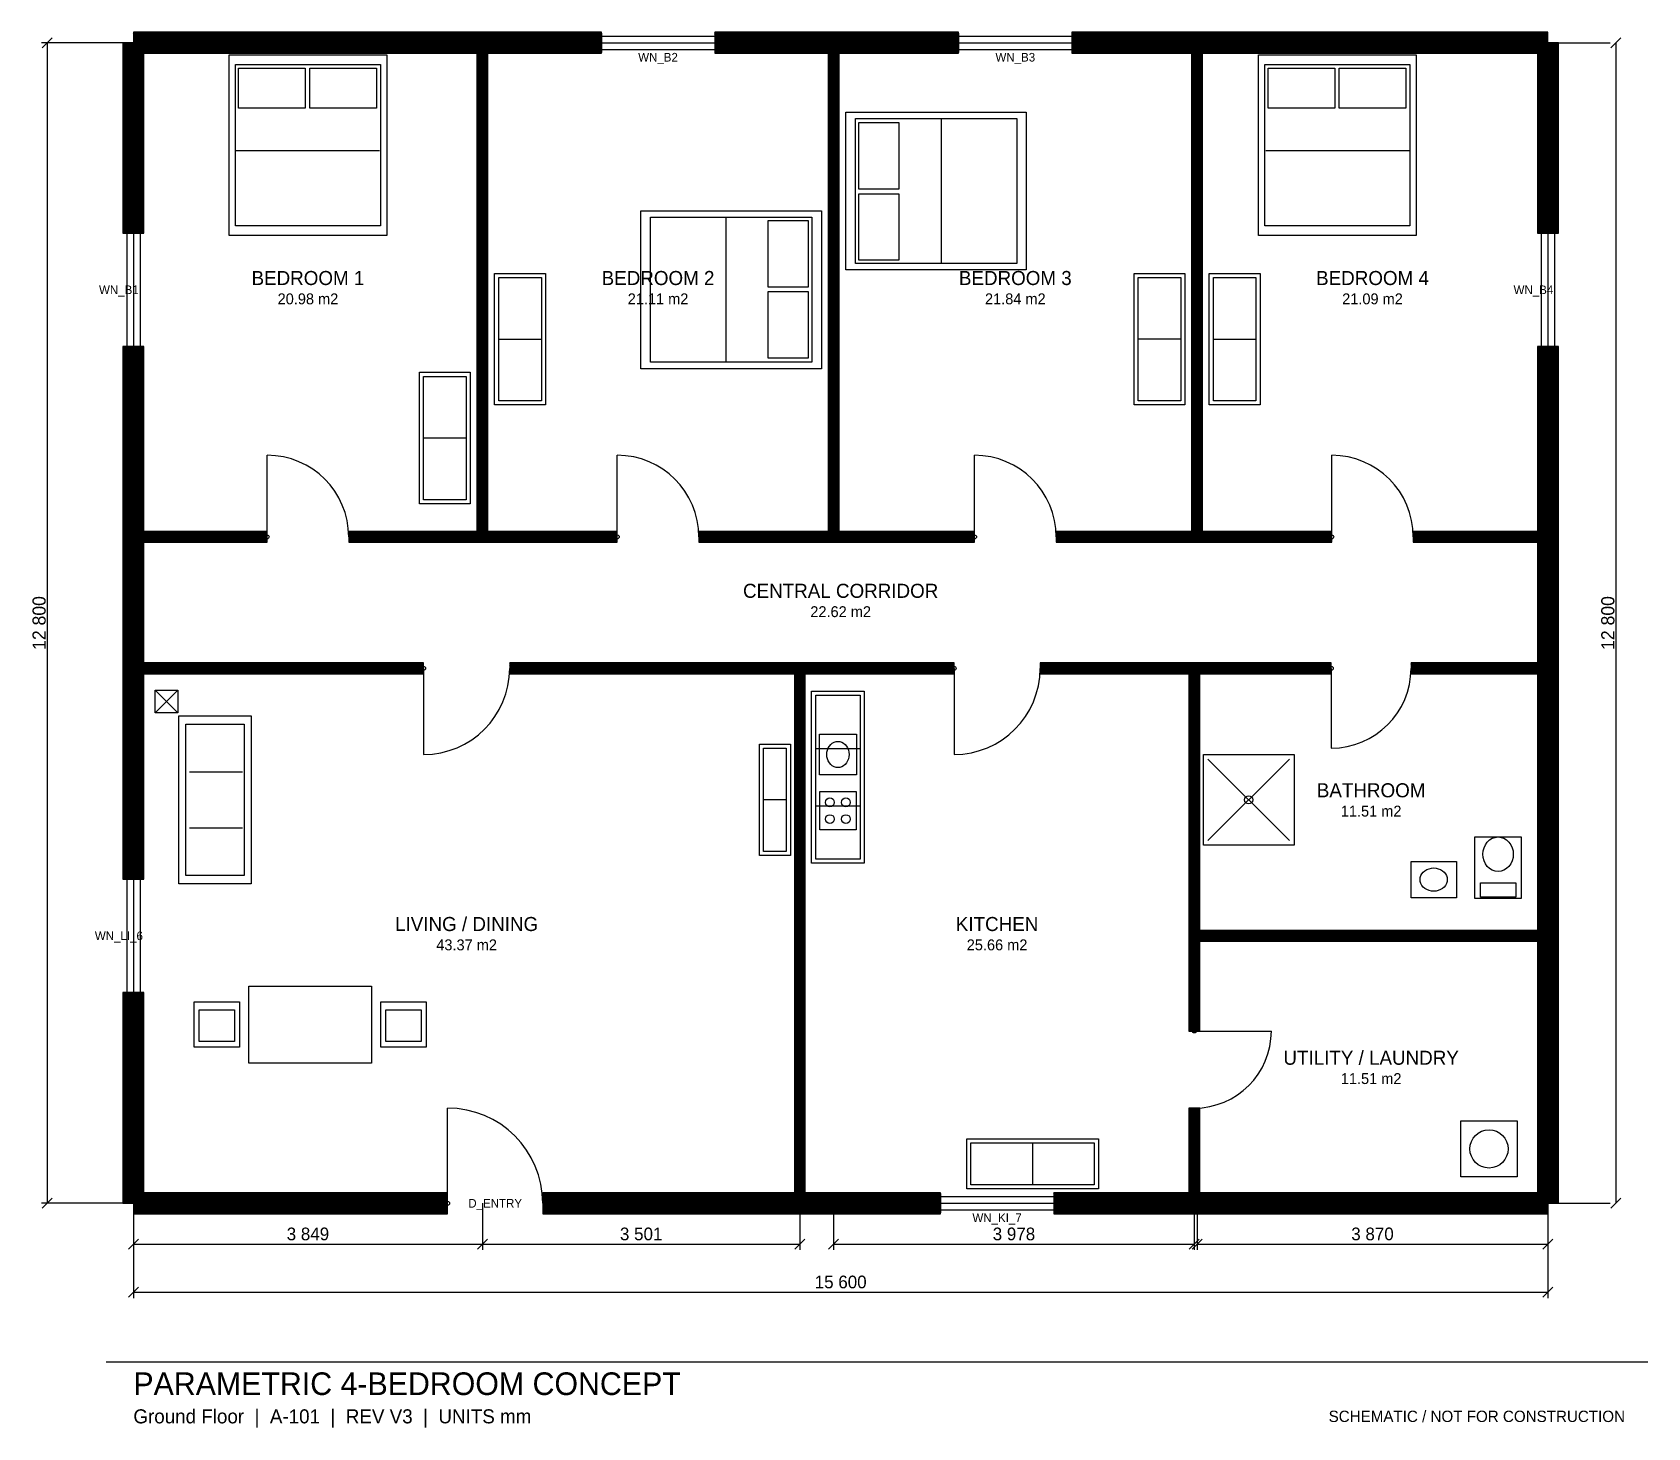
# Model space of a CAD drawing. Header units: millimetres. Extents: x -1115 to 16700, y -15275 to 115.
import ezdxf
from ezdxf.enums import TextEntityAlignment as Align

# ---------------------------------------------------------------- set-up
doc = ezdxf.new("R2010")
doc.units = ezdxf.units.MM
for name, color, linetype in [('A-DIMS', 5, 'Continuous'), ('A-DOOR', 30, 'Continuous'), ('A-FURN', 4, 'Continuous'), ('A-SAN', 6, 'Continuous'), ('A-SHEET', 8, 'Continuous'), ('A-STRUCT', 1, 'Continuous'), ('A-TEXT', 7, 'Continuous'), ('A-WALL-EXT', 7, 'Continuous'), ('A-WALL-HATCH', 9, 'Continuous'), ('A-WALL-INT', 8, 'Continuous'), ('A-WINDOW', 10, 'Continuous')]:
    doc.layers.add(name, color=color, linetype=linetype)

msp = doc.modelspace()

# ---------------------------------------------------------------- hatches: boundary and pattern name
at = {"layer": 'A-WALL-HATCH'}
h = msp.add_hatch(dxfattribs=at)
h.set_pattern_fill('ANSI31', scale=2)
h.paths.add_polyline_path([(-115, -2100), (115, -2100), (115, 0), (-115, 0)])
h = msp.add_hatch(dxfattribs=at)
h.set_pattern_fill('ANSI31', scale=2)
h.paths.add_polyline_path([(3849, -115), (3849, 115), (0, 115), (0, -115)])
h = msp.add_hatch(dxfattribs=at)
h.set_pattern_fill('ANSI31', scale=3)
h.paths.add_polyline_path([(3789, -5450), (3909, -5450), (3909, 0), (3789, 0)])
h = msp.add_hatch(dxfattribs=at)
h.set_pattern_fill('ANSI31', scale=2)
h.paths.add_polyline_path([(5161, -115), (5161, 115), (3849, 115), (3849, -115)])
h = msp.add_hatch(dxfattribs=at)
h.set_pattern_fill('ANSI31', scale=2)
h.paths.add_polyline_path([(7722, -115), (7722, 115), (6411, 115), (6411, -115)])
h = msp.add_hatch(dxfattribs=at)
h.set_pattern_fill('ANSI31', scale=3)
h.paths.add_polyline_path([(7662, -5450), (7782, -5450), (7782, 0), (7662, 0)])
h = msp.add_hatch(dxfattribs=at)
h.set_pattern_fill('ANSI31', scale=2)
h.paths.add_polyline_path([(9101, -115), (9101, 115), (7722, 115), (7722, -115)])
h = msp.add_hatch(dxfattribs=at)
h.set_pattern_fill('ANSI31', scale=2)
h.paths.add_polyline_path([(11730, -115), (11730, 115), (10351, 115), (10351, -115)])
h = msp.add_hatch(dxfattribs=at)
h.set_pattern_fill('ANSI31', scale=3)
h.paths.add_polyline_path([(11670, -5450), (11790, -5450), (11790, 0), (11670, 0)])
h = msp.add_hatch(dxfattribs=at)
h.set_pattern_fill('ANSI31', scale=2)
h.paths.add_polyline_path([(15600, -115), (15600, 115), (11730, 115), (11730, -115)])
h = msp.add_hatch(dxfattribs=at)
h.set_pattern_fill('ANSI31', scale=2)
h.paths.add_polyline_path([(15485, -2100), (15715, -2100), (15715, 0), (15485, 0)])
h = msp.add_hatch(dxfattribs=at)
h.set_pattern_fill('ANSI31', scale=2)
h.paths.add_polyline_path([(-115, -5450), (115, -5450), (115, -3350), (-115, -3350)])
h = msp.add_hatch(dxfattribs=at)
h.set_pattern_fill('ANSI31', scale=2)
h.paths.add_polyline_path([(15485, -5450), (15715, -5450), (15715, -3350), (15485, -3350)])
h = msp.add_hatch(dxfattribs=at)
h.set_pattern_fill('ANSI31', scale=2)
h.paths.add_polyline_path([(-115, -6900), (115, -6900), (115, -5450), (-115, -5450)])
h = msp.add_hatch(dxfattribs=at)
h.set_pattern_fill('ANSI31', scale=3)
h.paths.add_polyline_path([(1475, -5510), (1475, -5390), (0, -5390), (0, -5510)])
h = msp.add_hatch(dxfattribs=at)
h.set_pattern_fill('ANSI31', scale=3)
h.paths.add_polyline_path([(3849, -5510), (3849, -5390), (2375, -5390), (2375, -5510)])
h = msp.add_hatch(dxfattribs=at)
h.set_pattern_fill('ANSI31', scale=3)
h.paths.add_polyline_path([(5336, -5510), (5336, -5390), (3849, -5390), (3849, -5510)])
h = msp.add_hatch(dxfattribs=at)
h.set_pattern_fill('ANSI31', scale=3)
h.paths.add_polyline_path([(7722, -5510), (7722, -5390), (6236, -5390), (6236, -5510)])
h = msp.add_hatch(dxfattribs=at)
h.set_pattern_fill('ANSI31', scale=3)
h.paths.add_polyline_path([(9276, -5510), (9276, -5390), (7722, -5390), (7722, -5510)])
h = msp.add_hatch(dxfattribs=at)
h.set_pattern_fill('ANSI31', scale=3)
h.paths.add_polyline_path([(11730, -5510), (11730, -5390), (10176, -5390), (10176, -5510)])
h = msp.add_hatch(dxfattribs=at)
h.set_pattern_fill('ANSI31', scale=3)
h.paths.add_polyline_path([(13215, -5510), (13215, -5390), (11730, -5390), (11730, -5510)])
h = msp.add_hatch(dxfattribs=at)
h.set_pattern_fill('ANSI31', scale=3)
h.paths.add_polyline_path([(15600, -5510), (15600, -5390), (14115, -5390), (14115, -5510)])
h = msp.add_hatch(dxfattribs=at)
h.set_pattern_fill('ANSI31', scale=2)
h.paths.add_polyline_path([(15485, -6900), (15715, -6900), (15715, -5450), (15485, -5450)])
h = msp.add_hatch(dxfattribs=at)
h.set_pattern_fill('ANSI31', scale=2)
h.paths.add_polyline_path([(-115, -9225), (115, -9225), (115, -6900), (-115, -6900)])
h = msp.add_hatch(dxfattribs=at)
h.set_pattern_fill('ANSI31', scale=3)
h.paths.add_polyline_path([(3200, -6960), (3200, -6840), (0, -6840), (0, -6960)])
h = msp.add_hatch(dxfattribs=at)
h.set_pattern_fill('ANSI31', scale=3)
h.paths.add_polyline_path([(7350, -6960), (7350, -6840), (4150, -6840), (4150, -6960)])
h = msp.add_hatch(dxfattribs=at)
h.set_pattern_fill('ANSI31', scale=3)
h.paths.add_polyline_path([(7290, -12800), (7410, -12800), (7410, -6900), (7290, -6900)])
h = msp.add_hatch(dxfattribs=at)
h.set_pattern_fill('ANSI31', scale=3)
h.paths.add_polyline_path([(9050, -6960), (9050, -6840), (7350, -6840), (7350, -6960)])
h = msp.add_hatch(dxfattribs=at)
h.set_pattern_fill('ANSI31', scale=3)
h.paths.add_polyline_path([(11700, -6960), (11700, -6840), (10000, -6840), (10000, -6960)])
h = msp.add_hatch(dxfattribs=at)
h.set_pattern_fill('ANSI31', scale=3)
h.paths.add_polyline_path([(11640, -9850), (11760, -9850), (11760, -6900), (11640, -6900)])
h = msp.add_hatch(dxfattribs=at)
h.set_pattern_fill('ANSI31', scale=3)
h.paths.add_polyline_path([(13210, -6960), (13210, -6840), (11700, -6840), (11700, -6960)])
h = msp.add_hatch(dxfattribs=at)
h.set_pattern_fill('ANSI31', scale=3)
h.paths.add_polyline_path([(15600, -6960), (15600, -6840), (14090, -6840), (14090, -6960)])
h = msp.add_hatch(dxfattribs=at)
h.set_pattern_fill('ANSI31', scale=2)
h.paths.add_polyline_path([(15485, -9850), (15715, -9850), (15715, -6900), (15485, -6900)])
h = msp.add_hatch(dxfattribs=at)
h.set_pattern_fill('ANSI31', scale=3)
h.paths.add_polyline_path([(15600, -9910), (15600, -9790), (11700, -9790), (11700, -9910)])
h = msp.add_hatch(dxfattribs=at)
h.set_pattern_fill('ANSI31', scale=3)
h.paths.add_polyline_path([(11640, -10900), (11760, -10900), (11760, -9850), (11640, -9850)])
h = msp.add_hatch(dxfattribs=at)
h.set_pattern_fill('ANSI31', scale=2)
h.paths.add_polyline_path([(15485, -12800), (15715, -12800), (15715, -9850), (15485, -9850)])
h = msp.add_hatch(dxfattribs=at)
h.set_pattern_fill('ANSI31', scale=2)
h.paths.add_polyline_path([(-115, -12800), (115, -12800), (115, -10475), (-115, -10475)])
h = msp.add_hatch(dxfattribs=at)
h.set_pattern_fill('ANSI31', scale=3)
h.paths.add_polyline_path([(11640, -12800), (11760, -12800), (11760, -11750), (11640, -11750)])
h = msp.add_hatch(dxfattribs=at)
h.set_pattern_fill('ANSI31', scale=2)
h.paths.add_polyline_path([(3465, -12915), (3465, -12685), (0, -12685), (0, -12915)])
h = msp.add_hatch(dxfattribs=at)
h.set_pattern_fill('ANSI31', scale=2)
h.paths.add_polyline_path([(7350, -12915), (7350, -12685), (4515, -12685), (4515, -12915)])
h = msp.add_hatch(dxfattribs=at)
h.set_pattern_fill('ANSI31', scale=2)
h.paths.add_polyline_path([(8900, -12915), (8900, -12685), (7350, -12685), (7350, -12915)])
h = msp.add_hatch(dxfattribs=at)
h.set_pattern_fill('ANSI31', scale=2)
h.paths.add_polyline_path([(11700, -12915), (11700, -12685), (10150, -12685), (10150, -12915)])
h = msp.add_hatch(dxfattribs=at)
h.set_pattern_fill('ANSI31', scale=2)
h.paths.add_polyline_path([(15600, -12915), (15600, -12685), (11700, -12685), (11700, -12915)])

# ---------------------------------------------------------------- linework, layer by layer
at = {"layer": 'A-DIMS'}
for p, q in [((0, 0), (-1015, 0)), ((-1005, -55), (-895, 55)), ((-950, 0), (-950, -12800)), ((15600, 0), (16285, 0)), ((16295, -55), (16405, 55)), ((16350, 0), (16350, -12800)), ((0, -12800), (-1015, -12800)), ((-1005, -12855), (-895, -12745)), ((0, -12800), (0, -13315)), ((0, -12800), (0, -13845)), ((3849, -12800), (3849, -13315)), ((3849, -12800), (3849, -13315)), ((7350, -12800), (7350, -13315)), ((7722, -12800), (7722, -13315)), ((11700, -12800), (11700, -13315)), ((11730, -12800), (11730, -13315)), ((15600, -12800), (15600, -13315)), ((15600, -12800), (15600, -13845)), ((15600, -12800), (16285, -12800)), ((16295, -12855), (16405, -12745)), ((-55, -13305), (55, -13195)), ((0, -13250), (3849, -13250)), ((3794, -13305), (3904, -13195)), ((3794, -13305), (3904, -13195)), ((3849, -13250), (7350, -13250)), ((7295, -13305), (7405, -13195)), ((7667, -13305), (7777, -13195)), ((7722, -13250), (11700, -13250)), ((11645, -13305), (11755, -13195)), ((11675, -13305), (11785, -13195)), ((11730, -13250), (15600, -13250)), ((15545, -13305), (15655, -13195)), ((-55, -13835), (55, -13725)), ((0, -13780), (15600, -13780)), ((15545, -13835), (15655, -13725))]:
    msp.add_line(p, q, dxfattribs=at)
at = {"layer": 'A-DOOR'}
for p, q in [((1475, -5450), (1475, -4550)), ((5336, -5450), (5336, -4550)), ((9276, -5450), (9276, -4550)), ((13215, -5450), (13215, -4550)), ((3200, -6900), (3200, -7850)), ((9050, -6900), (9050, -7850)), ((13210, -6900), (13210, -7780)), ((11700, -10900), (12550, -10900)), ((3465, -12800), (3465, -11750))]:
    msp.add_line(p, q, dxfattribs=at)
for centre in [(1475, -5450), (5336, -5450), (9276, -5450), (13215, -5450), (3200, -6900), (9050, -6900), (13210, -6900), (11700, -10900), (3465, -12800)]:
    msp.add_circle(centre, 22, dxfattribs=at)
for centre, radius, start, end in [((1475, -5450), 900, 0, 90), ((5336, -5450), 900, 0, 90), ((9276, -5450), 900, 0, 90), ((13215, -5450), 900, 0, 90), ((3200, -6900), 950, 270, 0), ((9050, -6900), 950, 270, 0), ((13210, -6900), 880, 270, 0), ((11700, -10900), 850, 270, 0), ((3465, -12800), 1050, 0, 90)]:
    msp.add_arc(centre, radius, start, end, dxfattribs=at)
at = {"layer": 'A-FURN'}
for p, q in [((8912, -2425), (8912, -845)), ((1135, -1190), (2715, -1190)), ((12488, -1190), (14068, -1190)), ((6532, -1935), (6532, -3515)), ((4024, -3270), (4504, -3270)), ((11555, -3270), (11075, -3270)), ((11905, -3270), (12385, -3270)), ((3674, -4360), (3194, -4360)), ((7520, -7783), (8020, -7783)), ((620, -8042), (1205, -8042)), ((7205, -8350), (6945, -8350)), ((7520, -8417), (8020, -8417)), ((620, -8658), (1205, -8658)), ((9916, -12130), (9916, -12600))]:
    msp.add_line(p, q, dxfattribs=at)
for points in [[(1055, -135), (2795, -135), (2795, -2125), (1055, -2125)], [(12408, -135), (14148, -135), (14148, -2125), (12408, -2125)], [(1125, -240), (2725, -240), (2725, -2020), (1125, -2020)], [(1160, -280), (1895, -280), (1895, -720), (1160, -720)], [(1945, -280), (2680, -280), (2680, -720), (1945, -720)], [(12478, -240), (14078, -240), (14078, -2020), (12478, -2020)], [(12513, -280), (13248, -280), (13248, -720), (12513, -720)], [(13298, -280), (14033, -280), (14033, -720), (13298, -720)], [(7857, -2505), (7857, -765), (9847, -765), (9847, -2505)], [(7962, -2435), (7962, -835), (9742, -835), (9742, -2435)], [(8002, -1615), (8002, -880), (8442, -880), (8442, -1615)], [(8002, -2400), (8002, -1665), (8442, -1665), (8442, -2400)], [(7587, -1855), (7587, -3595), (5597, -3595), (5597, -1855)], [(7482, -1925), (7482, -3525), (5702, -3525), (5702, -1925)], [(7442, -1960), (7442, -2695), (7002, -2695), (7002, -1960)], [(3984, -3995), (3984, -2545), (4544, -2545), (4544, -3995)], [(4029, -3950), (4029, -2590), (4499, -2590), (4499, -3950)], [(11595, -2545), (11595, -3995), (11035, -3995), (11035, -2545)], [(11550, -2590), (11550, -3950), (11080, -3950), (11080, -2590)], [(11865, -3995), (11865, -2545), (12425, -2545), (12425, -3995)], [(11910, -3950), (11910, -2590), (12380, -2590), (12380, -3950)], [(7442, -2745), (7442, -3480), (7002, -3480), (7002, -2745)], [(3714, -3635), (3714, -5085), (3154, -5085), (3154, -3635)], [(3669, -3680), (3669, -5040), (3199, -5040), (3199, -3680)], [(7480, -7150), (8060, -7150), (8060, -9050), (7480, -9050)], [(7525, -7195), (8015, -7195), (8015, -9005), (7525, -9005)], [(500, -9275), (500, -7425), (1300, -7425), (1300, -9275)], [(580, -9185), (580, -7515), (1220, -7515), (1220, -9185)], [(7245, -7735), (7245, -8965), (6905, -8965), (6905, -7735)], [(7200, -7780), (7200, -8920), (6950, -8920), (6950, -7780)], [(7570, -8260), (7970, -8260), (7970, -8680), (7570, -8680)], [(1275, -10405), (2625, -10405), (2625, -11255), (1275, -11255)], [(670, -10580), (1170, -10580), (1170, -11080), (670, -11080)], [(725, -10665), (1115, -10665), (1115, -11015), (725, -11015)], [(2730, -10580), (3230, -10580), (3230, -11080), (2730, -11080)], [(2785, -10665), (3175, -10665), (3175, -11015), (2785, -11015)], [(14640, -11890), (15260, -11890), (15260, -12510), (14640, -12510)], [(9192, -12090), (10642, -12090), (10642, -12640), (9192, -12640)], [(9236, -12135), (10596, -12135), (10596, -12595), (9236, -12595)]]:
    msp.add_lwpolyline(points, close=True, dxfattribs=at)
for centre, radius in [((7682, -8378), 48), ((7858, -8378), 48), ((7682, -8562), 48), ((7858, -8562), 48), ((14950, -12200), 211)]:
    msp.add_circle(centre, radius, dxfattribs=at)
at = {"layer": 'A-SAN'}
for p, q in [((11850, -7900), (12750, -8800)), ((12750, -7900), (11850, -8800))]:
    msp.add_line(p, q, dxfattribs=at)
for points in [[(7565, -7625), (7975, -7625), (7975, -8075), (7565, -8075)], [(7893, -7850), (7891, -7875), (7886, -7899), (7877, -7922), (7864, -7943), (7849, -7960), (7832, -7975), (7812, -7985), (7791, -7992), (7770, -7994), (7749, -7992), (7728, -7985), (7708, -7975), (7691, -7960), (7676, -7943), (7663, -7922), (7654, -7899), (7649, -7875), (7647, -7850), (7649, -7825), (7654, -7801), (7663, -7778), (7676, -7757), (7691, -7740), (7708, -7725), (7728, -7715), (7749, -7708), (7770, -7706), (7791, -7708), (7812, -7715), (7832, -7725), (7849, -7740), (7864, -7757), (7877, -7778), (7886, -7801), (7891, -7825)], [(11800, -7850), (12800, -7850), (12800, -8850), (11800, -8850)], [(15305, -9440), (14795, -9440), (14795, -8760), (15305, -8760)], [(14882, -8950), (14885, -8913), (14895, -8878), (14910, -8845), (14931, -8816), (14956, -8792), (14986, -8774), (15017, -8764), (15050, -8760), (15083, -8764), (15114, -8774), (15144, -8792), (15169, -8816), (15190, -8845), (15205, -8878), (15215, -8913), (15218, -8950), (15215, -8988), (15205, -9023), (15190, -9056), (15169, -9085), (15144, -9109), (15114, -9126), (15083, -9137), (15050, -9141), (15017, -9137), (14986, -9126), (14956, -9109), (14931, -9085), (14910, -9056), (14895, -9023), (14885, -8988)], [(14090, -9030), (14590, -9030), (14590, -9430), (14090, -9430)], [(14490, -9230), (14488, -9252), (14481, -9274), (14470, -9294), (14455, -9312), (14436, -9328), (14415, -9341), (14391, -9350), (14366, -9356), (14340, -9358), (14314, -9356), (14289, -9350), (14265, -9341), (14244, -9328), (14225, -9312), (14210, -9294), (14199, -9274), (14192, -9252), (14190, -9230), (14192, -9208), (14199, -9186), (14210, -9166), (14225, -9148), (14244, -9132), (14265, -9119), (14289, -9110), (14314, -9104), (14340, -9102), (14366, -9104), (14391, -9110), (14415, -9119), (14436, -9132), (14455, -9148), (14470, -9166), (14481, -9186), (14488, -9208)], [(15245, -9425), (14855, -9425), (14855, -9265), (15245, -9265)]]:
    msp.add_lwpolyline(points, close=True, dxfattribs=at)
msp.add_circle((12300, -8350), 45, dxfattribs=at)
at = {"layer": 'A-SHEET'}
msp.add_line((-300, -14550), (16700, -14550), dxfattribs=at)
at = {"layer": 'A-STRUCT'}
for p, q in [((240, -7140), (490, -7390)), ((490, -7140), (240, -7390))]:
    msp.add_line(p, q, dxfattribs=at)
msp.add_lwpolyline([(240, -7140), (490, -7140), (490, -7390), (240, -7390)], close=True, dxfattribs=at)
at = {"layer": 'A-WALL-EXT'}
for points in [[(-115, -2100), (115, -2100), (115, 0), (-115, 0)], [(3849, -115), (3849, 115), (0, 115), (0, -115)], [(5161, -115), (5161, 115), (3849, 115), (3849, -115)], [(7722, -115), (7722, 115), (6411, 115), (6411, -115)], [(9101, -115), (9101, 115), (7722, 115), (7722, -115)], [(11730, -115), (11730, 115), (10351, 115), (10351, -115)], [(15600, -115), (15600, 115), (11730, 115), (11730, -115)], [(15485, -2100), (15715, -2100), (15715, 0), (15485, 0)], [(-115, -5450), (115, -5450), (115, -3350), (-115, -3350)], [(15485, -5450), (15715, -5450), (15715, -3350), (15485, -3350)], [(-115, -6900), (115, -6900), (115, -5450), (-115, -5450)], [(15485, -6900), (15715, -6900), (15715, -5450), (15485, -5450)], [(-115, -9225), (115, -9225), (115, -6900), (-115, -6900)], [(15485, -9850), (15715, -9850), (15715, -6900), (15485, -6900)], [(15485, -12800), (15715, -12800), (15715, -9850), (15485, -9850)], [(-115, -12800), (115, -12800), (115, -10475), (-115, -10475)], [(3465, -12915), (3465, -12685), (0, -12685), (0, -12915)], [(7350, -12915), (7350, -12685), (4515, -12685), (4515, -12915)], [(8900, -12915), (8900, -12685), (7350, -12685), (7350, -12915)], [(11700, -12915), (11700, -12685), (10150, -12685), (10150, -12915)], [(15600, -12915), (15600, -12685), (11700, -12685), (11700, -12915)]]:
    msp.add_lwpolyline(points, close=True, dxfattribs=at)
at = {"layer": 'A-WALL-INT'}
for points in [[(3789, -5450), (3909, -5450), (3909, 0), (3789, 0)], [(7662, -5450), (7782, -5450), (7782, 0), (7662, 0)], [(11670, -5450), (11790, -5450), (11790, 0), (11670, 0)], [(1475, -5510), (1475, -5390), (0, -5390), (0, -5510)], [(3849, -5510), (3849, -5390), (2375, -5390), (2375, -5510)], [(5336, -5510), (5336, -5390), (3849, -5390), (3849, -5510)], [(7722, -5510), (7722, -5390), (6236, -5390), (6236, -5510)], [(9276, -5510), (9276, -5390), (7722, -5390), (7722, -5510)], [(11730, -5510), (11730, -5390), (10176, -5390), (10176, -5510)], [(13215, -5510), (13215, -5390), (11730, -5390), (11730, -5510)], [(15600, -5510), (15600, -5390), (14115, -5390), (14115, -5510)], [(3200, -6960), (3200, -6840), (0, -6840), (0, -6960)], [(7350, -6960), (7350, -6840), (4150, -6840), (4150, -6960)], [(7290, -12800), (7410, -12800), (7410, -6900), (7290, -6900)], [(9050, -6960), (9050, -6840), (7350, -6840), (7350, -6960)], [(11700, -6960), (11700, -6840), (10000, -6840), (10000, -6960)], [(11640, -9850), (11760, -9850), (11760, -6900), (11640, -6900)], [(13210, -6960), (13210, -6840), (11700, -6840), (11700, -6960)], [(15600, -6960), (15600, -6840), (14090, -6840), (14090, -6960)], [(15600, -9910), (15600, -9790), (11700, -9790), (11700, -9910)], [(11640, -10900), (11760, -10900), (11760, -9850), (11640, -9850)], [(11640, -12800), (11760, -12800), (11760, -11750), (11640, -11750)]]:
    msp.add_lwpolyline(points, close=True, dxfattribs=at)
at = {"layer": 'A-WINDOW'}
for p, q in [((5161, 106), (5161, -106)), ((5161, 74), (6411, 74)), ((5161, 0), (6411, 0)), ((6411, 106), (6411, -106)), ((9101, 106), (9101, -106)), ((9101, 74), (10351, 74)), ((9101, 0), (10351, 0)), ((10351, 106), (10351, -106)), ((5161, -74), (6411, -74)), ((9101, -74), (10351, -74)), ((106, -2100), (-106, -2100)), ((-74, -2100), (-74, -3350)), ((0, -2100), (0, -3350)), ((74, -2100), (74, -3350)), ((15706, -2100), (15494, -2100)), ((15526, -2100), (15526, -3350)), ((15600, -2100), (15600, -3350)), ((15674, -2100), (15674, -3350)), ((106, -3350), (-106, -3350)), ((15706, -3350), (15494, -3350)), ((106, -9225), (-106, -9225)), ((-74, -9225), (-74, -10475)), ((0, -9225), (0, -10475)), ((74, -9225), (74, -10475)), ((106, -10475), (-106, -10475)), ((8900, -12694), (8900, -12906)), ((8900, -12726), (10150, -12726)), ((8900, -12800), (10150, -12800)), ((10150, -12694), (10150, -12906)), ((8900, -12874), (10150, -12874))]:
    msp.add_line(p, q, dxfattribs=at)

# ---------------------------------------------------------------- texts
at = {"layer": 'A-DIMS'}
for p in [(-1040, -6400), (16260, -6400)]:
    msp.add_text('12 800', height=145, rotation=90, dxfattribs=at).set_placement(p, align=Align.MIDDLE_CENTER)
for s, p in [('3 849', (1925, -13138)), ('3 501', (5600, -13138)), ('3 978', (9711, -13138)), ('3 870', (13665, -13138)), ('15 600', (7800, -13668))]:
    msp.add_text(s, height=140, dxfattribs=at).set_placement(p, align=Align.MIDDLE_CENTER)
at = {"layer": 'A-DOOR'}
msp.add_text('D_ENTRY', height=95, dxfattribs=at).set_placement((3990, -12800), align=Align.MIDDLE_CENTER)
at = {"layer": 'A-TEXT'}
for s, height, p in [('BEDROOM 1', 155, (1925, -2595)), ('BEDROOM 2', 155, (5786, -2595)), ('BEDROOM 3', 155, (9726, -2595)), ('BEDROOM 4', 155, (13665, -2595)), ('20.98 m2', 120, (1925, -2825)), ('21.11 m2', 120, (5786, -2825)), ('21.84 m2', 120, (9726, -2825)), ('21.09 m2', 120, (13665, -2825)), ('CENTRAL CORRIDOR', 155, (7800, -6045)), ('22.62 m2', 120, (7800, -6275)), ('BATHROOM', 155, (13650, -8245)), ('11.51 m2', 120, (13650, -8475)), ('LIVING / DINING', 155, (3675, -9720)), ('KITCHEN', 155, (9525, -9720)), ('43.37 m2', 120, (3675, -9950)), ('25.66 m2', 120, (9525, -9950)), ('UTILITY / LAUNDRY', 155, (13650, -11195)), ('11.51 m2', 120, (13650, -11425))]:
    msp.add_text(s, height=height, dxfattribs=at).set_placement(p, align=Align.MIDDLE_CENTER)
for s, height, p in [('PARAMETRIC 4-BEDROOM CONCEPT', 250, (0, -14790)), ('Ground Floor  |  A-101  |  REV V3  |  UNITS mm', 155, (0, -15150))]:
    msp.add_text(s, height=height, dxfattribs=at).set_placement(p, align=Align.MIDDLE_LEFT)
msp.add_text('SCHEMATIC / NOT FOR CONSTRUCTION', height=125, dxfattribs=at).set_placement((16450, -15150), align=Align.MIDDLE_RIGHT)
at = {"layer": 'A-WINDOW'}
for s, p in [('WN_B2', (5786, -160)), ('WN_B3', (9726, -160)), ('WN_B1', (-160, -2725)), ('WN_B4', (15440, -2725)), ('WN_LI_6', (-160, -9850)), ('WN_KI_7', (9525, -12960))]:
    msp.add_text(s, height=95, dxfattribs=at).set_placement(p, align=Align.MIDDLE_CENTER)

doc.saveas('drawing.dxf')
